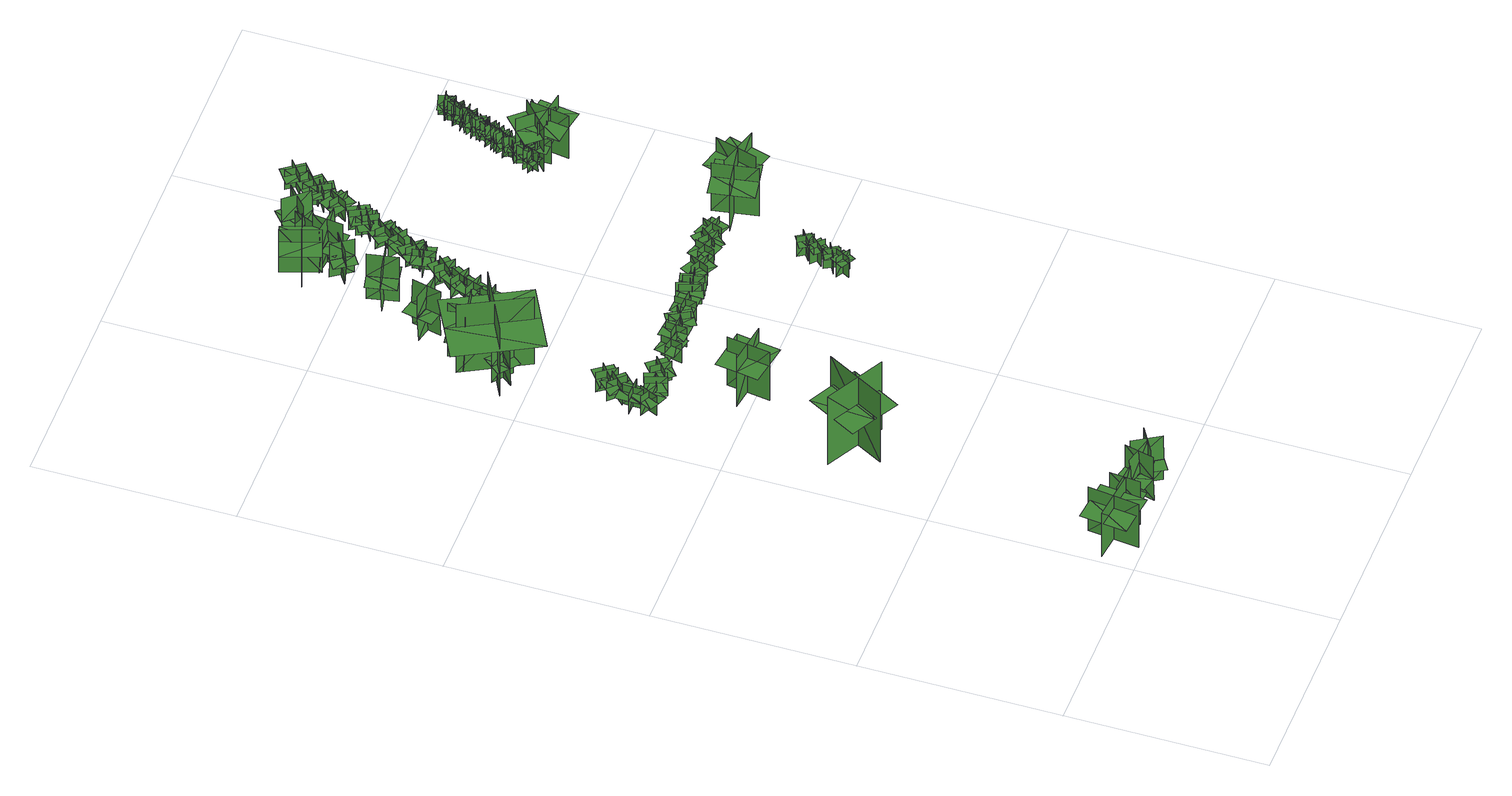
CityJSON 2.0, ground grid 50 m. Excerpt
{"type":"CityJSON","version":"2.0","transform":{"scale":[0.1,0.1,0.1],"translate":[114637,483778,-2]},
"CityObjects":{
"tree1":{"type":"SolitaryVegetationObject","geometry":[{"type":"MultiSurface","lod":"1","boundaries":[[[0,1,2]],[[0,2,3]],[[4,5,6]],[[4,6,7]],[[8,9,10]],[[8,10,11]],[[8,11,12]],[[8,12,13]]]}]},
"tree2":{"type":"SolitaryVegetationObject","geometry":[{"type":"MultiSurface","lod":"1","boundaries":[[[14,15,16]],[[14,16,17]],[[18,19,20]],[[18,20,21]],[[22,23,19]],[[22,19,18]],[[24,25,15]],[[24,15,14]],[[14,15,26]],[[14,26,27]],[[14,28,29]],[[14,29,15]]]}]},
"tree3":{"type":"SolitaryVegetationObject","geometry":[{"type":"MultiSurface","lod":"1","boundaries":[[[30,31,32]],[[30,32,33]],[[34,35,36]],[[34,36,37]],[[38,39,35]],[[38,35,34]],[[40,41,31]],[[40,31,30]],[[30,31,42]],[[30,42,43]],[[30,44,45]],[[30,45,31]]]}]},
"tree4":{"type":"SolitaryVegetationObject","geometry":[{"type":"MultiSurface","lod":"1","boundaries":[[[46,47,48]],[[46,48,49]],[[50,51,52]],[[50,52,53]],[[54,55,51]],[[54,51,50]],[[56,57,47]],[[56,47,46]],[[46,47,58]],[[46,58,59]],[[46,60,61]],[[46,61,47]]]}]},
"tree5":{"type":"SolitaryVegetationObject","geometry":[{"type":"MultiSurface","lod":"1","boundaries":[[[62,63,64]],[[62,64,65]],[[66,67,68]],[[66,68,69]],[[70,71,72]],[[70,72,73]],[[70,74,75]],[[70,75,71]]]}]},
"tree6":{"type":"SolitaryVegetationObject","geometry":[{"type":"MultiSurface","lod":"1","boundaries":[[[76,77,78]],[[76,78,79]],[[80,81,82]],[[80,82,83]],[[84,85,86]],[[84,86,87]],[[84,87,88]],[[84,88,89]]]}]},
"tree7":{"type":"SolitaryVegetationObject","geometry":[{"type":"MultiSurface","lod":"1","boundaries":[[[90,91,92]],[[90,92,93]],[[94,95,96]],[[94,96,97]],[[98,99,100]],[[98,100,101]],[[98,101,102]],[[98,102,103]]]}]},
"tree8":{"type":"SolitaryVegetationObject","geometry":[{"type":"MultiSurface","lod":"1","boundaries":[[[104,105,106]],[[104,106,107]],[[108,109,110]],[[108,110,111]],[[112,113,114]],[[112,114,115]],[[112,115,116]],[[112,116,117]]]}]},
"tree9":{"type":"SolitaryVegetationObject","geometry":[{"type":"MultiSurface","lod":"1","boundaries":[[[118,119,120]],[[118,120,121]],[[122,123,124]],[[122,124,125]],[[126,127,128]],[[126,128,129]],[[126,129,130]],[[126,130,131]]]}]},
"tree10":{"type":"SolitaryVegetationObject","geometry":[{"type":"MultiSurface","lod":"1","boundaries":[[[132,133,134]],[[132,134,135]],[[136,137,138]],[[136,138,139]],[[140,141,142]],[[140,142,143]],[[140,143,144]],[[140,144,145]]]}]},
"tree11":{"type":"SolitaryVegetationObject","geometry":[{"type":"MultiSurface","lod":"1","boundaries":[[[146,147,148]],[[146,148,149]],[[150,151,152]],[[150,152,153]],[[154,155,156]],[[154,156,157]],[[154,157,158]],[[154,158,159]]]}]},
"tree12":{"type":"SolitaryVegetationObject","geometry":[{"type":"MultiSurface","lod":"1","boundaries":[[[160,161,162]],[[160,162,163]],[[164,165,166]],[[164,166,167]],[[168,169,165]],[[168,165,164]],[[170,171,161]],[[170,161,160]],[[160,161,172]],[[160,172,173]],[[160,174,175]],[[160,175,161]]]}]},
"tree13":{"type":"SolitaryVegetationObject","geometry":[{"type":"MultiSurface","lod":"1","boundaries":[[[176,177,178]],[[176,178,179]],[[180,181,182]],[[180,182,183]],[[184,185,186]],[[184,186,187]],[[184,187,188]],[[184,188,189]]]}]},
"tree14":{"type":"SolitaryVegetationObject","geometry":[{"type":"MultiSurface","lod":"1","boundaries":[[[190,191,192]],[[190,192,193]],[[194,195,196]],[[194,196,197]],[[198,199,200]],[[198,200,201]],[[198,201,202]],[[198,202,203]]]}]},
"tree15":{"type":"SolitaryVegetationObject","geometry":[{"type":"MultiSurface","lod":"1","boundaries":[[[204,205,206]],[[204,206,207]],[[208,209,210]],[[208,210,211]],[[212,213,209]],[[212,209,208]],[[214,215,205]],[[214,205,204]],[[204,205,216]],[[204,216,217]],[[204,218,219]],[[204,219,205]]]}]},
"tree16":{"type":"SolitaryVegetationObject","geometry":[{"type":"MultiSurface","lod":"1","boundaries":[[[220,221,222]],[[220,222,223]],[[224,225,226]],[[224,226,227]],[[228,229,230]],[[228,230,231]],[[228,231,232]],[[228,232,233]]]}]},
"tree17":{"type":"SolitaryVegetationObject","geometry":[{"type":"MultiSurface","lod":"1","boundaries":[[[234,235,236]],[[234,236,237]],[[238,239,240]],[[238,240,241]],[[242,243,244]],[[242,244,245]],[[242,245,246]],[[242,246,247]]]}]},
"tree18":{"type":"SolitaryVegetationObject","geometry":[{"type":"MultiSurface","lod":"1","boundaries":[[[248,249,250]],[[248,250,251]],[[252,253,254]],[[252,254,255]],[[256,257,253]],[[256,253,252]],[[258,259,249]],[[258,249,248]],[[248,249,260]],[[248,260,261]],[[248,262,263]],[[248,263,249]]]}]},
"tree19":{"type":"SolitaryVegetationObject","geometry":[{"type":"MultiSurface","lod":"1","boundaries":[[[264,265,266]],[[264,266,267]],[[268,269,270]],[[268,270,271]],[[272,273,274]],[[272,274,275]],[[272,275,276]],[[272,276,277]]]}]},
"tree20":{"type":"SolitaryVegetationObject","geometry":[{"type":"MultiSurface","lod":"1","boundaries":[[[278,279,280]],[[278,280,281]],[[282,283,284]],[[282,284,285]],[[286,287,288]],[[286,288,289]],[[286,289,290]],[[286,290,291]]]}]},
"tree21":{"type":"SolitaryVegetationObject","geometry":[{"type":"MultiSurface","lod":"1","boundaries":[[[292,293,294]],[[292,294,295]],[[296,297,298]],[[296,298,299]],[[300,301,302]],[[300,302,303]],[[300,303,304]],[[300,304,305]]]}]},
"tree22":{"type":"SolitaryVegetationObject","geometry":[{"type":"MultiSurface","lod":"1","boundaries":[[[306,307,308]],[[306,308,309]],[[310,311,312]],[[310,312,313]],[[314,315,311]],[[314,311,310]],[[316,317,307]],[[316,307,306]],[[306,307,318]],[[306,318,319]],[[306,320,321]],[[306,321,307]]]}]},
"tree23":{"type":"SolitaryVegetationObject","geometry":[{"type":"MultiSurface","lod":"1","boundaries":[[[322,323,324]],[[322,324,325]],[[326,327,328]],[[326,328,329]],[[330,331,332]],[[330,332,333]],[[330,333,334]],[[330,334,335]]]}]},
"tree24":{"type":"SolitaryVegetationObject","geometry":[{"type":"MultiSurface","lod":"1","boundaries":[[[336,337,338]],[[336,338,339]],[[340,341,342]],[[340,342,343]],[[344,345,346]],[[344,346,347]],[[344,347,348]],[[344,348,349]]]}]},
"tree25":{"type":"SolitaryVegetationObject","geometry":[{"type":"MultiSurface","lod":"1","boundaries":[[[350,351,352]],[[350,352,353]],[[354,355,356]],[[354,356,357]],[[358,359,360]],[[358,360,361]],[[358,361,362]],[[358,362,363]]]}]},
"tree26":{"type":"SolitaryVegetationObject","geometry":[{"type":"MultiSurface","lod":"1","boundaries":[[[364,365,366]],[[364,366,367]],[[368,369,370]],[[368,370,371]],[[372,373,374]],[[372,374,375]],[[372,375,376]],[[372,376,377]]]}]},
"tree27":{"type":"SolitaryVegetationObject","geometry":[{"type":"MultiSurface","lod":"1","boundaries":[[[378,379,380]],[[378,380,381]],[[382,383,384]],[[382,384,385]],[[386,387,388]],[[386,388,389]],[[386,389,390]],[[386,390,391]]]}]},
"tree28":{"type":"SolitaryVegetationObject","geometry":[{"type":"MultiSurface","lod":"1","boundaries":[[[392,393,394]],[[392,394,395]],[[396,397,398]],[[396,398,399]],[[400,401,397]],[[400,397,396]],[[402,403,393]],[[402,393,392]],[[392,393,404]],[[392,404,405]],[[392,406,407]],[[392,407,393]]]}]},
"tree29":{"type":"SolitaryVegetationObject","geometry":[{"type":"MultiSurface","lod":"1","boundaries":[[[408,409,410]],[[408,410,411]],[[412,413,414]],[[412,414,415]],[[416,417,418]],[[416,418,419]],[[416,419,420]],[[416,420,421]]]}]},
"tree30":{"type":"SolitaryVegetationObject","geometry":[{"type":"MultiSurface","lod":"1","boundaries":[[[422,423,424]],[[422,424,425]],[[426,427,428]],[[426,428,429]],[[430,431,432]],[[430,432,433]],[[430,433,434]],[[430,434,435]]]}]},
"tree31":{"type":"SolitaryVegetationObject","geometry":[{"type":"MultiSurface","lod":"1","boundaries":[[[436,437,438]],[[436,438,439]],[[440,441,442]],[[440,442,443]],[[444,445,446]],[[444,446,447]],[[444,447,448]],[[444,448,449]]]}]},
"tree32":{"type":"SolitaryVegetationObject","geometry":[{"type":"MultiSurface","lod":"1","boundaries":[[[450,451,452]],[[450,452,453]],[[454,455,456]],[[454,456,457]],[[458,459,455]],[[458,455,454]],[[460,461,451]],[[460,451,450]],[[450,451,462]],[[450,462,463]],[[450,464,465]],[[450,465,451]]]}]},
"tree33":{"type":"SolitaryVegetationObject","geometry":[{"type":"MultiSurface","lod":"1","boundaries":[[[466,467,468]],[[466,468,469]],[[470,471,472]],[[470,472,473]],[[474,475,476]],[[474,476,477]],[[474,477,478]],[[474,478,479]]]}]},
"tree34":{"type":"SolitaryVegetationObject","geometry":[{"type":"MultiSurface","lod":"1","boundaries":[[[480,481,482]],[[480,482,483]],[[484,485,486]],[[484,486,487]],[[488,489,490]],[[488,490,491]],[[488,491,492]],[[488,492,493]]]}]},
"tree35":{"type":"SolitaryVegetationObject","geometry":[{"type":"MultiSurface","lod":"1","boundaries":[[[494,495,496]],[[494,496,497]],[[498,499,500]],[[498,500,501]],[[502,503,504]],[[502,504,505]],[[502,505,506]],[[502,506,507]]]}]},
"tree36":{"type":"SolitaryVegetationObject","geometry":[{"type":"MultiSurface","lod":"1","boundaries":[[[508,509,510]],[[508,510,511]],[[512,513,514]],[[512,514,515]],[[516,517,518]],[[516,518,519]],[[516,519,520]],[[516,520,521]]]}]},
"tree37":{"type":"SolitaryVegetationObject","geometry":[{"type":"MultiSurface","lod":"1","boundaries":[[[522,523,524]],[[522,524,525]],[[526,527,528]],[[526,528,529]],[[530,531,527]],[[530,527,526]],[[532,533,523]],[[532,523,522]],[[522,523,534]],[[522,534,535]],[[522,536,537]],[[522,537,523]]]}]},
"tree38":{"type":"SolitaryVegetationObject","geometry":[{"type":"MultiSurface","lod":"1","boundaries":[[[538,539,540]],[[538,540,541]],[[542,543,544]],[[542,544,545]],[[546,547,548]],[[546,548,549]],[[546,549,550]],[[546,550,551]]]}]},
"tree39":{"type":"SolitaryVegetationObject","geometry":[{"type":"MultiSurface","lod":"1","boundaries":[[[552,553,554]],[[552,554,555]],[[556,557,558]],[[556,558,559]],[[560,561,562]],[[560,562,563]],[[560,563,564]],[[560,564,565]]]}]},
"tree40":{"type":"SolitaryVegetationObject","geometry":[{"type":"MultiSurface","lod":"1","boundaries":[[[566,567,568]],[[566,568,569]],[[570,571,572]],[[570,572,573]],[[574,575,576]],[[574,576,577]],[[574,577,578]],[[574,578,579]]]}]},
"tree41":{"type":"SolitaryVegetationObject","geometry":[{"type":"MultiSurface","lod":"1","boundaries":[[[580,581,582]],[[580,582,583]],[[584,585,586]],[[584,586,587]],[[588,589,590]],[[588,590,591]],[[588,591,592]],[[588,592,593]]]}]},
"tree42":{"type":"SolitaryVegetationObject","geometry":[{"type":"MultiSurface","lod":"1","boundaries":[[[594,595,596]],[[594,596,597]],[[598,599,600]],[[598,600,601]],[[602,603,604]],[[602,604,605]],[[602,605,606]],[[602,606,607]]]}]},
"tree43":{"type":"SolitaryVegetationObject","geometry":[{"type":"MultiSurface","lod":"1","boundaries":[[[608,609,610]],[[608,610,611]],[[612,613,614]],[[612,614,615]],[[616,617,613]],[[616,613,612]],[[618,619,609]],[[618,609,608]],[[608,609,620]],[[608,620,621]],[[608,622,623]],[[608,623,609]]]}]},
"tree44":{"type":"SolitaryVegetationObject","geometry":[{"type":"MultiSurface","lod":"1","boundaries":[[[624,625,626]],[[624,626,627]],[[628,629,630]],[[628,630,631]],[[632,633,634]],[[632,634,635]],[[632,635,636]],[[632,636,637]]]}]},
"tree45":{"type":"SolitaryVegetationObject","geometry":[{"type":"MultiSurface","lod":"1","boundaries":[[[638,639,640]],[[638,640,641]],[[642,643,644]],[[642,644,645]],[[646,647,648]],[[646,648,649]],[[646,649,650]],[[646,650,651]]]}]},
"tree46":{"type":"SolitaryVegetationObject","geometry":[{"type":"MultiSurface","lod":"1","boundaries":[[[652,653,654]],[[652,654,655]],[[656,657,658]],[[656,658,659]],[[660,661,662]],[[660,662,663]],[[660,663,664]],[[660,664,665]]]}]},
"tree47":{"type":"SolitaryVegetationObject","geometry":[{"type":"MultiSurface","lod":"1","boundaries":[[[666,667,668]],[[666,668,669]],[[670,671,672]],[[670,672,673]],[[674,675,676]],[[674,676,677]],[[674,677,678]],[[674,678,679]]]}]},
"tree48":{"type":"SolitaryVegetationObject","geometry":[{"type":"MultiSurface","lod":"1","boundaries":[[[680,681,682]],[[680,682,683]],[[684,685,686]],[[684,686,687]],[[688,689,690]],[[688,690,691]],[[688,691,692]],[[688,692,693]]]}]},
"tree49":{"type":"SolitaryVegetationObject","geometry":[{"type":"MultiSurface","lod":"1","boundaries":[[[694,695,696]],[[694,696,697]],[[698,699,700]],[[698,700,701]],[[702,703,704]],[[702,704,705]],[[702,705,706]],[[702,706,707]]]}]},
"tree50":{"type":"SolitaryVegetationObject","geometry":[{"type":"MultiSurface","lod":"1","boundaries":[[[708,709,710]],[[708,710,711]],[[712,713,714]],[[712,714,715]],[[716,717,718]],[[716,718,719]],[[716,719,720]],[[716,720,721]]]}]},
"tree51":{"type":"SolitaryVegetationObject","geometry":[{"type":"MultiSurface","lod":"1","boundaries":[[[722,723,724]],[[722,724,725]],[[726,727,728]],[[726,728,729]],[[730,731,732]],[[730,732,733]],[[730,733,734]],[[730,734,735]]]}]},
"tree52":{"type":"SolitaryVegetationObject","geometry":[{"type":"MultiSurface","lod":"1","boundaries":[[[736,737,738]],[[736,738,739]],[[740,741,742]],[[740,742,743]],[[744,745,746]],[[744,746,747]],[[744,747,748]],[[744,748,749]]]}]},
"tree53":{"type":"SolitaryVegetationObject","geometry":[{"type":"MultiSurface","lod":"1","boundaries":[[[750,751,752]],[[750,752,753]],[[754,755,756]],[[754,756,757]],[[758,759,755]],[[758,755,754]],[[760,761,751]],[[760,751,750]],[[750,751,762]],[[750,762,763]],[[750,764,765]],[[750,765,751]]]}]},
"tree54":{"type":"SolitaryVegetationObject","geometry":[{"type":"MultiSurface","lod":"1","boundaries":[[[766,767,768]],[[766,768,769]],[[770,771,772]],[[770,772,773]],[[774,775,771]],[[774,771,770]],[[776,777,767]],[[776,767,766]],[[766,767,778]],[[766,778,779]],[[766,780,781]],[[766,781,767]]]}]},
"tree55":{"type":"SolitaryVegetationObject","geometry":[{"type":"MultiSurface","lod":"1","boundaries":[[[782,783,784]],[[782,784,785]],[[786,787,788]],[[786,788,789]],[[790,791,787]],[[790,787,786]],[[792,793,783]],[[792,783,782]],[[782,783,794]],[[782,794,795]],[[782,796,797]],[[782,797,783]]]}]},
"tree56":{"type":"SolitaryVegetationObject","geometry":[{"type":"MultiSurface","lod":"1","boundaries":[[[798,799,800]],[[798,800,801]],[[802,803,804]],[[802,804,805]],[[806,807,803]],[[806,803,802]],[[808,809,799]],[[808,799,798]],[[798,799,810]],[[798,810,811]],[[798,812,813]],[[798,813,799]]]}]},
"tree57":{"type":"SolitaryVegetationObject","geometry":[{"type":"MultiSurface","lod":"1","boundaries":[[[814,815,816]],[[814,816,817]],[[818,819,820]],[[818,820,821]],[[822,823,824]],[[822,824,825]],[[822,825,826]],[[822,826,827]]]}]},
"tree58":{"type":"SolitaryVegetationObject","geometry":[{"type":"MultiSurface","lod":"1","boundaries":[[[828,829,830]],[[828,830,831]],[[832,833,834]],[[832,834,835]],[[836,837,833]],[[836,833,832]],[[838,839,829]],[[838,829,828]],[[828,829,840]],[[828,840,841]],[[828,842,843]],[[828,843,829]]]}]},
"tree59":{"type":"SolitaryVegetationObject","geometry":[{"type":"MultiSurface","lod":"1","boundaries":[[[844,845,846]],[[844,846,847]],[[848,849,850]],[[848,850,851]],[[852,853,849]],[[852,849,848]],[[854,855,845]],[[854,845,844]],[[844,845,856]],[[844,856,857]],[[844,858,859]],[[844,859,845]]]}]},
"tree60":{"type":"SolitaryVegetationObject","geometry":[{"type":"MultiSurface","lod":"1","boundaries":[[[860,861,862]],[[860,862,863]],[[864,865,866]],[[864,866,867]],[[868,869,870]],[[868,870,871]],[[868,871,872]],[[868,872,873]]]}]},
"tree61":{"type":"SolitaryVegetationObject","geometry":[{"type":"MultiSurface","lod":"1","boundaries":[[[874,875,876]],[[874,876,877]],[[878,879,880]],[[878,880,881]],[[882,883,879]],[[882,879,878]],[[884,885,875]],[[884,875,874]],[[874,875,886]],[[874,886,887]],[[874,888,889]],[[874,889,875]]]}]},
"tree62":{"type":"SolitaryVegetationObject","geometry":[{"type":"MultiSurface","lod":"1","boundaries":[[[890,891,892]],[[890,892,893]],[[894,895,896]],[[894,896,897]],[[898,899,895]],[[898,895,894]],[[900,901,891]],[[900,891,890]],[[890,891,902]],[[890,902,903]],[[890,904,905]],[[890,905,891]]]}]},
"tree63":{"type":"SolitaryVegetationObject","geometry":[{"type":"MultiSurface","lod":"1","boundaries":[[[906,907,908]],[[906,908,909]],[[910,911,912]],[[910,912,913]],[[914,915,916]],[[914,916,917]],[[914,917,918]],[[914,918,919]]]}]},
"tree64":{"type":"SolitaryVegetationObject","geometry":[{"type":"MultiSurface","lod":"1","boundaries":[[[920,921,922]],[[920,922,923]],[[924,925,926]],[[924,926,927]],[[928,929,925]],[[928,925,924]],[[930,931,921]],[[930,921,920]],[[920,921,932]],[[920,932,933]],[[920,934,935]],[[920,935,921]]]}]},
"tree65":{"type":"SolitaryVegetationObject","geometry":[{"type":"MultiSurface","lod":"1","boundaries":[[[936,937,938]],[[936,938,939]],[[940,941,942]],[[940,942,943]],[[944,945,941]],[[944,941,940]],[[946,947,937]],[[946,937,936]],[[936,937,948]],[[936,948,949]],[[936,950,951]],[[936,951,937]]]}]},
"tree66":{"type":"SolitaryVegetationObject","geometry":[{"type":"MultiSurface","lod":"1","boundaries":[[[952,953,954]],[[952,954,955]],[[956,957,958]],[[956,958,959]],[[960,961,957]],[[960,957,956]],[[962,963,953]],[[962,953,952]],[[952,953,964]],[[952,964,965]],[[952,966,967]],[[952,967,953]]]}]},
"tree67":{"type":"SolitaryVegetationObject","geometry":[{"type":"MultiSurface","lod":"1","boundaries":[[[968,969,970]],[[968,970,971]],[[972,973,974]],[[972,974,975]],[[976,977,978]],[[976,978,979]],[[976,977,980]],[[976,980,981]]]}]},
"tree68":{"type":"SolitaryVegetationObject","geometry":[{"type":"MultiSurface","lod":"1","boundaries":[[[982,983,984]],[[982,984,985]],[[986,987,988]],[[986,988,989]],[[990,991,987]],[[990,987,986]],[[992,993,983]],[[992,983,982]],[[982,983,994]],[[982,994,995]],[[982,996,997]],[[982,997,983]]]}]},
"tree69":{"type":"SolitaryVegetationObject","geometry":[{"type":"MultiSurface","lod":"1","boundaries":[[[998,999,1000]],[[998,1000,1001]],[[1002,1003,1004]],[[1002,1004,1005]],[[1006,1007,1003]],[[1006,1003,1002]],[[1008,1009,999]],[[1008,999,998]],[[998,999,1010]],[[998,1010,1011]],[[998,1012,1013]],[[998,1013,999]]]}]},
"tree70":{"type":"SolitaryVegetationObject","geometry":[{"type":"MultiSurface","lod":"1","boundaries":[[[1014,1015,1016]],[[1014,1016,1017]],[[1018,1019,1020]],[[1018,1020,1021]],[[1022,1023,1019]],[[1022,1019,1018]],[[1024,1025,1015]],[[1024,1015,1014]],[[1014,1015,1026]],[[1014,1026,1027]],[[1014,1028,1029]],[[1014,1029,1015]]]}]},
"tree71":{"type":"SolitaryVegetationObject","geometry":[{"type":"MultiSurface","lod":"1","boundaries":[[[1030,1031,1032]],[[1030,1032,1033]],[[1034,1035,1036]],[[1034,1036,1037]],[[1038,1039,1035]],[[1038,1035,1034]],[[1040,1041,1031]],[[1040,1031,1030]],[[1030,1031,1042]],[[1030,1042,1043]],[[1030,1044,1045]],[[1030,1045,1031]]]}]},
"tree72":{"type":"SolitaryVegetationObject","geometry":[{"type":"MultiSurface","lod":"1","boundaries":[[[1046,1047,1048]],[[1046,1048,1049]],[[1050,1051,1052]],[[1050,1052,1053]],[[1054,1055,1051]],[[1054,1051,1050]],[[1056,1057,1047]],[[1056,1047,1046]],[[1046,1047,1058]],[[1046,1058,1059]],[[1046,1060,1061]],[[1046,1061,1047]]]}]},
"tree73":{"type":"SolitaryVegetationObject","geometry":[{"type":"MultiSurface","lod":"1","boundaries":[[[1062,1063,1064]],[[1062,1064,1065]],[[1066,1067,1068]],[[1066,1068,1069]],[[1070,1071,1067]],[[1070,1067,1066]],[[1072,1073,1063]],[[1072,1063,1062]],[[1062,1063,1074]],[[1062,1074,1075]],[[1062,1076,1077]],[[1062,1077,1063]]]}]},
"tree74":{"type":"SolitaryVegetationObject","geometry":[{"type":"MultiSurface","lod":"1","boundaries":[[[1078,1079,1080]],[[1078,1080,1081]],[[1082,1083,1084]],[[1082,1084,1085]],[[1086,1087,1083]],[[1086,1083,1082]],[[1088,1089,1079]],[[1088,1079,1078]],[[1078,1079,1090]],[[1078,1090,1091]],[[1078,1092,1093]],[[1078,1093,1079]]]}]},
"tree75":{"type":"SolitaryVegetationObject","geometry":[{"type":"MultiSurface","lod":"1","boundaries":[[[1094,1095,1096]],[[1094,1096,1097]],[[1098,1099,1100]],[[1098,1100,1101]],[[1102,1103,1099]],[[1102,1099,1098]],[[1104,1105,1095]],[[1104,1095,1094]],[[1094,1095,1106]],[[1094,1106,1107]],[[1094,1108,1109]],[[1094,1109,1095]]]}]},
"tree76":{"type":"SolitaryVegetationObject","geometry":[{"type":"MultiSurface","lod":"1","boundaries":[[[1110,1111,1112]],[[1110,1112,1113]],[[1114,1115,1116]],[[1114,1116,1117]],[[1118,1119,1115]],[[1118,1115,1114]],[[1120,1121,1111]],[[1120,1111,1110]],[[1110,1111,1122]],[[1110,1122,1123]],[[1110,1124,1125]],[[1110,1125,1111]]]}]},
"tree77":{"type":"SolitaryVegetationObject","geometry":[{"type":"MultiSurface","lod":"1","boundaries":[[[1126,1127,1128]],[[1126,1128,1129]],[[1130,1131,1132]],[[1130,1132,1133]],[[1134,1135,1131]],[[1134,1131,1130]],[[1136,1137,1127]],[[1136,1127,1126]],[[1126,1127,1138]],[[1126,1138,1139]],[[1126,1140,1141]],[[1126,1141,1127]]]}]},
"tree78":{"type":"SolitaryVegetationObject","geometry":[{"type":"MultiSurface","lod":"1","boundaries":[[[1142,1143,1144]],[[1142,1144,1145]],[[1146,1147,1148]],[[1146,1148,1149]],[[1150,1151,1147]],[[1150,1147,1146]],[[1152,1153,1143]],[[1152,1143,1142]],[[1142,1143,1154]],[[1142,1154,1155]],[[1142,1156,1157]],[[1142,1157,1143]]]}]}
},
"vertices":[
[139,67,13],[11,81,13],[11,81,153],[139,67,153],[81,138,13],[66,10,13],[66,10,153],[81,138,153],[80,133,114],[24,139,114],[11,22,114],[67,16,114],[123,9,114],[136,127,114],
[135,31,84],[141,107,84],[102,111,84],[95,34,84],[100,71,84],[176,65,84],[176,69,154],[100,75,154],[100,75,13],[176,69,13],[138,31,13],[144,107,13],[141,107,154],[135,31,154],[173,28,84],[180,104,84],
[219,28,84],[237,102,84],[199,111,84],[180,37,84],[191,72,84],[265,54,84],[266,58,154],[192,77,154],[192,77,14],[266,58,14],[222,27,14],[240,101,14],[237,102,154],[219,28,154],[256,18,84],[275,92,84],
[236,40,86],[301,79,86],[281,113,86],[215,73,86],[247,91,86],[287,26,86],[291,28,156],[251,94,156],[251,94,16],[291,28,16],[238,37,16],[303,76,16],[301,79,156],[236,40,156],[256,6,86],[321,46,86],
[143,663,7],[224,810,7],[224,810,225],[143,663,225],[244,693,7],[244,693,225],[96,774,225],[96,774,7],[142,675,141],[213,804,141],[153,837,141],[82,708,141],[204,641,141],[275,770,141],
[106,1230,9],[106,1230,71],[154,1207,71],[154,1207,9],[140,1241,9],[140,1241,71],[118,1195,71],[118,1195,9],[144,1248,51],[120,1260,51],[92,1202,51],[116,1190,51],[140,1179,51],[168,1237,51],
[103,1258,9],[103,1258,71],[157,1257,71],[157,1257,9],[130,1282,9],[130,1282,71],[129,1231,71],[129,1231,9],[130,1290,50],[103,1291,50],[102,1227,50],[129,1226,50],[156,1226,50],[157,1290,50],
[164,1318,8],[164,1318,70],[126,1281,70],[126,1281,8],[163,1282,8],[163,1282,70],[127,1319,70],[127,1319,8],[169,1277,50],[188,1295,50],[143,1341,50],[124,1322,50],[105,1304,50],[150,1258,50],
[167,1242,11],[167,1242,73],[185,1191,73],[185,1191,11],[199,1226,11],[199,1226,73],[151,1208,73],[151,1208,11],[207,1228,53],[198,1254,53],[137,1232,53],[146,1207,53],[155,1181,53],[216,1203,53],
[146,1352,9],[146,1352,71],[178,1309,71],[178,1309,9],[182,1346,9],[182,1346,71],[140,1315,71],[140,1315,9],[188,1350,50],[172,1372,50],[121,1333,50],[137,1312,50],[153,1291,50],[204,1329,50],
[262,1074,12],[246,965,12],[246,965,166],[262,1074,166],[203,1031,12],[312,1014,12],[312,1014,166],[203,1031,166],[203,1031,123],[194,976,123],[304,959,123],[312,1014,123],[320,1069,123],[211,1085,123],
[92,1542,72],[129,1588,72],[105,1608,73],[68,1561,73],[86,1583,72],[133,1546,72],[135,1548,127],[89,1585,127],[89,1585,18],[135,1548,18],[94,1540,18],[131,1587,18],[129,1588,127],[92,1542,127],[115,1523,73],[152,1570,73],
[204,1240,11],[204,1240,73],[237,1199,73],[237,1199,11],[239,1236,11],[239,1236,73],[199,1203,73],[199,1203,11],[246,1241,53],[229,1262,53],[179,1221,53],[196,1200,53],[213,1180,53],[262,1220,53],
[58,1554,13],[58,1554,230],[224,1640,230],[224,1640,13],[99,1674,13],[99,1674,230],[182,1514,230],[182,1514,13],[86,1698,159],[3,1655,159],[106,1456,159],[190,1499,159],[273,1542,159],[169,1742,159],
[198,1672,102],[106,1655,102],[114,1608,102],[206,1624,102],[162,1618,102],[145,1710,102],[140,1709,187],[156,1617,187],[156,1617,16],[140,1709,16],[197,1676,16],[105,1659,16],[106,1655,187],[198,1672,187],[189,1718,102],[97,1702,102],
[310,1250,9],[310,1250,71],[299,1197,71],[299,1197,9],[329,1219,9],[329,1219,71],[279,1230,71],[279,1230,9],[337,1217,51],[343,1243,51],[280,1257,51],[274,1231,51],[268,1205,51],[331,1191,51],
[326,1231,10],[326,1231,72],[379,1227,72],[379,1227,10],[354,1254,10],[354,1254,72],[350,1202,72],[350,1202,10],[355,1262,52],[328,1264,52],[323,1200,52],[349,1198,52],[376,1196,52],[381,1260,52],
[166,1791,86],[241,1774,86],[250,1813,86],[175,1830,86],[211,1820,86],[194,1746,86],[198,1745,156],[215,1819,156],[215,1819,16],[198,1745,16],[166,1788,16],[240,1771,16],[241,1774,156],[166,1791,156],[158,1754,86],[232,1737,86],
[413,1246,9],[413,1246,71],[367,1218,71],[367,1218,9],[404,1211,9],[404,1211,71],[377,1255,71],[377,1255,9],[408,1204,51],[431,1218,51],[397,1273,51],[374,1259,51],[352,1245,51],[385,1190,51],
[441,1262,9],[441,1262,71],[438,1209,71],[438,1209,9],[465,1235,9],[465,1235,71],[413,1238,71],[413,1238,9],[472,1234,51],[474,1261,51],[410,1265,51],[408,1238,51],[407,1211,51],[471,1208,51],
[292,1672,7],[292,1672,69],[345,1662,69],[345,1662,7],[323,1692,7],[323,1692,69],[313,1642,69],[313,1642,7],[324,1700,49],[298,1705,49],[286,1642,49],[312,1637,49],[338,1632,49],[350,1695,49],
[260,1947,85],[275,1872,85],[314,1879,85],[299,1954,85],[305,1918,85],[230,1903,85],[231,1899,155],[306,1914,155],[306,1914,15],[231,1899,15],[257,1946,15],[272,1871,15],[275,1872,155],[260,1947,155],[222,1939,85],[237,1864,85],
[311,1723,7],[311,1723,69],[362,1705,69],[362,1705,7],[344,1738,7],[344,1738,69],[327,1689,69],[327,1689,7],[347,1745,48],[321,1754,48],[301,1693,48],[326,1685,48],[351,1676,48],[372,1737,48],
[463,1232,8],[463,1232,71],[514,1250,71],[514,1250,8],[479,1265,8],[479,1265,71],[496,1216,71],[496,1216,8],[477,1272,50],[452,1263,50],[473,1203,50],[498,1212,50],[523,1221,50],[502,1281,50],
[330,1766,6],[330,1766,68],[376,1739,68],[376,1739,6],[365,1775,6],[365,1775,68],[339,1730,68],[339,1730,6],[369,1782,48],[346,1795,48],[314,1739,48],[337,1726,48],[360,1713,48],[392,1768,48],
[492,1237,8],[492,1237,70],[544,1249,70],[544,1249,8],[511,1267,8],[511,1267,70],[523,1217,70],[523,1217,8],[509,1275,50],[483,1269,50],[498,1207,50],[524,1213,50],[550,1219,50],[535,1281,50],
[354,1814,7],[354,1814,69],[393,1777,69],[393,1777,7],[390,1814,7],[390,1814,69],[354,1777,69],[354,1777,7],[395,1820,48],[376,1839,48],[332,1792,48],[351,1774,48],[371,1755,48],[415,1802,48],
[332,1999,66],[298,2048,66],[273,2031,66],[307,1982,66],[291,2006,66],[340,2040,66],[338,2043,120],[289,2009,120],[289,2009,11],[338,2043,11],[334,2001,11],[300,2050,11],[298,2048,120],[332,1999,120],[357,2016,66],[323,2065,66],
[247,2099,13],[341,2130,13],[341,2130,151],[247,2099,151],[306,2069,13],[275,2164,13],[275,2164,151],[306,2069,151],[306,2069,112],[353,2084,112],[322,2179,112],[275,2164,112],[228,2148,112],[258,2053,112],
[556,1223,8],[556,1223,70],[579,1271,70],[579,1271,8],[544,1257,8],[544,1257,70],[591,1234,70],[591,1234,8],[537,1261,50],[526,1237,50],[583,1208,50],[595,1232,50],[607,1256,50],[549,1285,50],
[393,1881,6],[393,1881,68],[403,1828,68],[403,1828,6],[422,1860,6],[422,1860,68],[372,1850,68],[372,1850,6],[430,1861,48],[425,1888,48],[362,1876,48],[367,1849,48],[372,1823,48],[435,1835,48],
[338,2030,80],[347,2106,80],[308,2111,80],[298,2035,80],[304,2072,80],[380,2062,80],[381,2067,150],[305,2076,150],[305,2076,10],[381,2067,10],[341,2030,10],[350,2106,10],[347,2106,150],[338,2030,150],[376,2026,80],[385,2102,80],
[694,957,21],[674,921,21],[674,921,83],[694,957,83],[666,948,21],[701,928,21],[701,928,83],[666,948,83],[666,948,67],[656,931,67],[692,911,67],[701,928,67],[711,945,67],[675,965,67],
[389,1860,6],[389,1860,68],[428,1897,68],[428,1897,6],[391,1896,6],[391,1896,68],[426,1859,68],[426,1859,6],[385,1902,48],[366,1884,48],[410,1837,48],[429,1856,48],[449,1874,48],[405,1921,48],
[674,958,20],[710,978,20],[710,978,82],[674,958,82],[702,950,20],[683,986,20],[683,986,82],[702,950,82],[702,950,66],[720,960,66],[700,995,66],[683,986,66],[665,976,66],[685,941,66],
[630,1276,8],[630,1276,70],[613,1226,70],[613,1226,8],[645,1244,8],[645,1244,70],[597,1260,70],[597,1260,8],[653,1241,50],[661,1267,50],[601,1287,50],[592,1261,50],[584,1236,50],[644,1216,50],
[349,2103,65],[373,2157,65],[344,2170,65],[320,2115,65],[333,2141,65],[387,2117,65],[389,2120,120],[334,2144,120],[334,2144,11],[389,2120,11],[351,2102,11],[375,2156,11],[373,2157,120],[349,2103,120],[376,2091,65],[400,2145,65],
[718,992,19],[689,1020,19],[689,1020,81],[718,992,81],[717,1021,19],[689,992,19],[689,992,81],[717,1021,81],[717,1021,65],[703,1035,65],[675,1006,65],[689,992,65],[703,978,65],[732,1008,65],
[452,1914,5],[452,1914,67],[407,1944,67],[407,1944,5],[416,1908,5],[416,1908,67],[445,1951,67],[445,1951,5],[412,1901,47],[434,1886,47],[470,1940,47],[447,1955,47],[425,1969,47],[390,1916,47],
[703,1057,18],[725,1022,18],[725,1022,80],[703,1057,80],[697,1027,18],[731,1050,18],[731,1050,80],[697,1027,80],[697,1027,64],[708,1011,64],[742,1034,64],[731,1050,64],[720,1066,64],[686,1044,64],
[636,1271,8],[636,1271,70],[677,1237,70],[677,1237,8],[672,1273,8],[672,1273,70],[639,1234,70],[639,1234,8],[677,1280,50],[657,1297,50],[615,1248,50],[636,1230,50],[656,1213,50],[698,1262,50],
[427,1945,6],[427,1945,68],[462,1986,68],[462,1986,6],[425,1981,6],[425,1981,68],[464,1947,68],[464,1947,6],[419,1986,48],[402,1966,48],[450,1924,48],[468,1944,48],[485,1965,48],[437,2007,48],
[364,2135,80],[422,2185,80],[397,2215,80],[338,2165,80],[367,2188,80],[417,2130,80],[420,2133,150],[371,2191,150],[371,2191,10],[420,2133,10],[366,2133,10],[424,2182,10],[422,2185,150],[364,2135,150],[389,2106,80],[447,2155,80],
[477,1990,7],[477,1990,69],[450,2037,69],[450,2037,7],[442,2000,7],[442,2000,69],[487,2026,69],[487,2026,7],[435,1996,49],[448,1973,49],[504,2005,49],[491,2028,49],[477,2052,49],[422,2020,49],
[685,1233,8],[685,1233,70],[702,1283,70],[702,1283,8],[670,1266,8],[670,1266,70],[718,1249,70],[718,1249,8],[662,1268,50],[653,1243,50],[714,1222,50],[723,1247,50],[731,1272,50],[671,1293,50],
[462,2058,8],[462,2058,70],[486,2010,70],[486,2010,8],[496,2046,8],[496,2046,70],[450,2023,70],[450,2023,8],[503,2050,50],[491,2074,50],[433,2044,50],[446,2021,50],[458,1997,50],[515,2026,50],
[487,2075,6],[487,2075,68],[515,2120,68],[515,2120,6],[479,2110,6],[479,2110,68],[523,2083,68],[523,2083,6],[472,2114,48],[458,2091,48],[513,2058,48],[527,2080,48],[541,2103,48],[486,2137,48],
[545,2159,6],[545,2159,68],[499,2132,68],[499,2132,6],[536,2125,6],[536,2125,68],[509,2169,68],[509,2169,6],[540,2118,48],[563,2131,48],[530,2187,48],[507,2173,48],[484,2159,48],[517,2104,48],
[848,1249,10],[739,1231,10],[739,1231,164],[848,1249,164],[788,1293,10],[806,1183,10],[806,1183,164],[788,1293,164],[788,1293,121],[733,1283,121],[752,1174,121],[806,1183,121],[861,1193,121],[843,1302,121],
[551,2186,7],[551,2186,69],[512,2149,69],[512,2149,7],[550,2150,7],[550,2150,69],[514,2188,69],[514,2188,7],[555,2144,49],[575,2162,49],[531,2209,49],[511,2191,49],[492,2173,49],[536,2126,49],
[575,2234,9],[575,2234,71],[532,2201,71],[532,2201,9],[569,2198,9],[569,2198,71],[538,2239,71],[538,2239,9],[574,2192,51],[595,2208,51],[556,2259,51],[535,2243,51],[514,2227,51],[553,2176,51],
[803,1266,10],[910,1236,10],[910,1236,164],[803,1266,164],[839,1202,10],[869,1308,10],[869,1308,164],[839,1202,164],[839,1202,121],[892,1186,121],[923,1293,121],[869,1308,121],[816,1323,121],[786,1217,121],
[770,1732,39],[801,1719,39],[808,1735,39],[777,1748,39],[792,1741,39],[779,1710,39],[781,1709,70],[793,1740,70],[793,1740,8],[781,1709,8],[769,1730,8],[801,1718,8],[801,1719,70],[770,1732,70],[764,1716,39],[795,1703,39],
[804,1725,40],[776,1744,40],[766,1729,40],[793,1710,40],[780,1720,40],[800,1748,40],[798,1749,71],[779,1721,71],[779,1721,8],[798,1749,8],[804,1726,8],[776,1745,8],[776,1744,71],[804,1725,71],[813,1739,40],[785,1758,40],
[800,1731,40],[788,1763,40],[771,1756,40],[784,1725,40],[778,1740,40],[810,1753,40],[809,1755,71],[778,1742,71],[778,1742,9],[809,1755,9],[802,1732,9],[789,1763,9],[788,1763,71],[800,1731,71],[816,1738,40],[804,1769,40],
[788,1771,40],[813,1748,40],[825,1761,40],[800,1784,40],[812,1772,40],[789,1747,40],[790,1746,71],[813,1771,71],[813,1771,9],[790,1746,9],[787,1770,9],[812,1747,9],[813,1748,71],[788,1771,71],[777,1758,40],[801,1735,40],
[814,1744,8],[814,1689,8],[814,1689,85],[814,1744,85],[788,1718,8],[843,1718,8],[843,1718,85],[788,1718,85],[788,1718,64],[787,1691,64],[843,1690,64],[843,1718,64],[843,1746,64],[788,1746,64],
[807,1788,40],[805,1754,40],[823,1753,40],[824,1787,40],[823,1771,40],[789,1772,40],[789,1770,71],[823,1769,71],[823,1769,9],[789,1770,9],[805,1788,9],[804,1754,9],[805,1754,71],[807,1788,71],[789,1788,40],[788,1754,40],
[795,1775,38],[824,1793,38],[815,1808,38],[786,1790,38],[800,1798,38],[818,1769,38],[820,1770,69],[802,1799,69],[802,1799,7],[820,1770,7],[796,1774,7],[825,1791,7],[824,1793,69],[795,1775,69],[804,1760,38],[833,1778,38],
[864,1765,4],[790,1698,4],[790,1698,143],[864,1765,143],[798,1769,4],[864,1695,4],[864,1695,143],[798,1769,143],[798,1769,104],[761,1735,104],[827,1661,104],[864,1695,104],[901,1728,104],[835,1802,104],
[806,1779,38],[819,1810,38],[803,1817,38],[790,1786,38],[797,1800,38],[828,1787,38],[829,1789,70],[798,1802,70],[798,1802,7],[829,1789,7],[807,1778,7],[821,1810,7],[819,1810,70],[806,1779,70],[822,1772,38],[835,1803,38],
[807,1794,39],[829,1820,39],[815,1831,39],[793,1805,39],[804,1817,39],[830,1796,39],[832,1797,70],[806,1819,70],[806,1819,8],[832,1797,8],[808,1793,8],[830,1819,8],[829,1820,70],[807,1794,70],[820,1783,39],[842,1809,39],
[901,1701,5],[802,1717,5],[802,1717,143],[901,1701,143],[862,1755,5],[847,1657,5],[847,1657,143],[862,1755,143],[862,1755,105],[813,1763,105],[797,1664,105],[847,1657,105],[896,1649,105],[911,1747,105],
[816,1802,39],[830,1833,39],[814,1840,39],[800,1809,39],[807,1824,39],[838,1810,39],[839,1812,70],[808,1826,70],[808,1826,8],[839,1812,8],[817,1802,8],[831,1833,8],[830,1833,70],[816,1802,70],[832,1795,39],[846,1826,39],
[823,1813,39],[833,1845,39],[816,1850,39],[806,1818,39],[812,1833,39],[844,1823,39],[844,1825,70],[812,1835,70],[812,1835,8],[844,1825,8],[824,1812,8],[834,1844,8],[833,1845,70],[823,1813,70],[839,1807,39],[849,1840,39],
[825,1826,39],[841,1856,39],[826,1864,39],[809,1835,39],[818,1849,39],[847,1832,39],[848,1834,70],[819,1851,70],[819,1851,7],[848,1834,7],[826,1826,7],[842,1855,7],[841,1856,70],[825,1826,70],[840,1818,39],[856,1848,39],
[837,1706,6],[896,1764,6],[896,1764,116],[837,1706,116],[893,1706,6],[836,1764,6],[836,1764,116],[893,1706,116],[839,1704,79],[898,1762,79],[869,1791,79],[810,1734,79],[921,1738,79],[862,1680,79],
[839,1835,38],[836,1868,38],[818,1867,38],[822,1833,38],[821,1849,38],[855,1853,38],[854,1855,69],[821,1851,69],[821,1851,7],[854,1855,7],[841,1835,7],[837,1868,7],[836,1868,69],[839,1835,69],[856,1836,38],[853,1870,38],
[834,1878,38],[856,1852,38],[869,1863,38],[847,1889,38],[857,1876,38],[831,1854,38],[832,1853,69],[858,1875,69],[858,1875,7],[832,1853,7],[833,1877,7],[854,1851,7],[856,1852,69],[834,1878,69],[821,1867,38],[842,1841,38],
[857,1861,37],[840,1890,37],[824,1881,38],[841,1852,38],[834,1866,37],[863,1883,37],[862,1885,69],[833,1868,69],[833,1868,6],[862,1885,6],[858,1861,6],[841,1891,6],[840,1890,69],[857,1861,69],[872,1869,38],[855,1899,38],
[849,1870,37],[854,1904,37],[836,1906,37],[832,1873,37],[835,1889,37],[868,1884,37],[869,1886,68],[835,1891,68],[835,1891,6],[869,1886,6],[851,1870,6],[855,1904,6],[854,1904,68],[849,1870,68],[866,1868,37],[871,1902,37],
[868,1912,37],[851,1883,37],[866,1874,37],[883,1903,37],[874,1889,37],[845,1907,37],[844,1905,68],[873,1888,68],[873,1888,6],[844,1905,6],[867,1913,6],[849,1884,6],[851,1883,68],[868,1912,68],[853,1921,37],[836,1892,37],
[866,1927,37],[863,1893,37],[880,1892,37],[883,1926,37],[881,1910,37],[848,1913,37],[847,1910,68],[881,1908,68],[881,1908,6],[847,1910,6],[864,1927,6],[861,1894,6],[863,1893,68],[866,1927,68],[849,1929,37],[846,1895,37],
[867,1904,37],[866,1938,37],[849,1938,37],[850,1904,37],[850,1920,37],[884,1921,37],[884,1923,68],[850,1922,68],[850,1922,6],[884,1923,6],[869,1904,6],[868,1938,6],[866,1938,68],[867,1904,68],[884,1905,37],[884,1939,37],
[860,1945,37],[887,1925,37],[898,1939,37],[870,1959,37],[883,1949,37],[863,1921,37],[865,1920,68],[885,1948,68],[885,1948,6],[865,1920,6],[859,1944,6],[886,1924,6],[887,1925,68],[860,1945,68],[850,1931,37],[877,1911,37],
[895,1946,37],[861,1941,37],[864,1924,37],[897,1929,37],[881,1927,37],[876,1960,37],[874,1960,68],[879,1927,68],[879,1927,6],[874,1960,6],[895,1947,6],[861,1943,6],[861,1941,68],[895,1946,68],[892,1963,37],[859,1958,37],
[871,1968,37],[897,1948,37],[908,1962,37],[881,1982,37],[894,1972,37],[873,1945,37],[875,1944,68],[895,1971,68],[895,1971,6],[875,1944,6],[870,1967,6],[897,1947,6],[897,1948,68],[871,1968,68],[860,1955,37],[887,1934,37],
[871,1967,37],[904,1974,37],[900,1991,37],[867,1984,37],[883,1987,37],[891,1954,37],[893,1954,68],[885,1987,68],[885,1987,6],[893,1954,6],[872,1965,6],[905,1973,6],[904,1974,68],[871,1967,68],[875,1950,37],[908,1957,37]
]}
